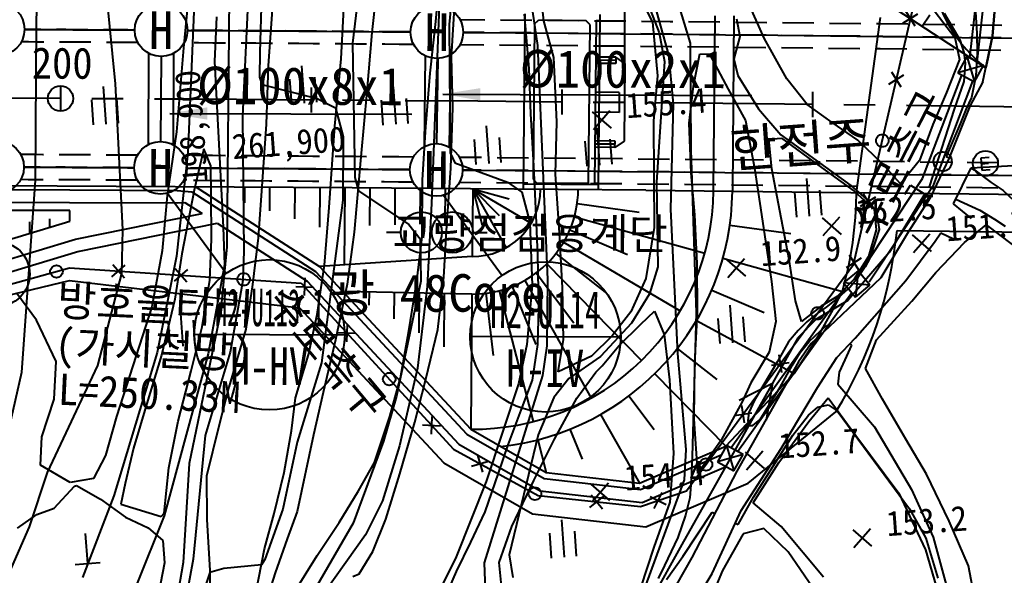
# Model space of a CAD drawing. Header units: millimetres. Extents: x 11366 to 12162, y 1103 to 1810.
# Drawn here: x 11848.7 to 11927.3, y 1439.4 to 1483.7 of the extents above; entities that cross this region are included whole.
import ezdxf
from ezdxf.enums import TextEntityAlignment as Align
from ezdxf.xclip import XClip

# ---------------------------------------------------------------- set-up
doc = ezdxf.new("R2010")
doc.units = ezdxf.units.MM
doc.header["$LTSCALE"] = 10
doc.header["$MEASUREMENT"] = 0
doc.header["$XCLIPFRAME"] = 2
doc.linetypes.add('CENTER', pattern=[2, 1.25, -0.25, 0.25, -0.25])
doc.linetypes.add('HIDDEN', pattern=[0.375, 0.25, -0.125])
for name, color, linetype in [('TN-MANH', 4, 'Continuous'), ('TN-TEXT', 3, 'Continuous'), ('TZ-BASE', 253, 'Continuous'), ('TZ-CABL', 4, 'Continuous'), ('TZ-SYMB', 1, 'Continuous')]:
    doc.layers.add(name, color=color, linetype=linetype)
doc.styles.add('HANA', font='GulimChe.ttf')
doc.styles.get("Standard").update_dxf_attribs({"font": 'GulimChe.ttf'})
doc.linetypes.add('XXO_LINE', pattern='A,2.5,["X",Standard,S=1,R=0,X=-1,Y=-0.5],5,["X",Standard,S=1,R=0,X=-1,Y=-0.5],5,-0.5,[133,GulimChe.ttf,S=0.5,R=0,X=-0.5,Y=0],-0.5,2.5', length=16)
doc.linetypes.add('ZIGZAG', pattern='A,0.0001,-0.2,[131,ltypeshp.shx,S=0.2,R=0,X=-0.2,Y=0],-0.4,[131,ltypeshp.shx,S=0.2,R=180,X=0.2,Y=0],-0.2', length=0.8001)
doc.dimstyles.get("Standard").update_dxf_attribs({"dimtxt": 0.18, "dimasz": 0.18, "dimexe": 0.18, "dimexo": 0.0625, "dimgap": 0.09, "dimtad": 0, "dimtih": 1, "dimtoh": 1, "dimdec": 4, "dimzin": 0, "dimdsep": 46, "dimtxsty": 'Standard', "dimcen": 0.09, "dimadec": 0, "dimazin": 0, "dimtfac": 1, "dimtdec": 4, "dimtofl": 0, "dimtmove": 0, "dimatfit": 3, "dimfxl": 0, "dimtolj": 1, "dimtzin": 0, "dimarcsym": 0})

# ---------------------------------------------------------------- blocks, each defined once
blk = doc.blocks.new('JD-DHDFH546DFH43')
at = {"layer": 'TZ-BASE'}
for p, q in [((415.439, 26.086, -94), (414.461, 4.59, -94)), ((411.09, 25.782, -91), (410.1, 1.659, -91)), ((398.351, 24.744, -89), (397.992, 12.056, -89)), ((402.684, 23.743, -90), (404.29, 7.156, -90)), ((472.486, 9.219), (474.049, 23.411)), ((473.055, 8.91), (474.645, 23.345)), ((431.886, 21.846, -98), (430.937, 11.912, -98)), ((464.256, 20.087, -103.87), (471.287, 10.858, -103.87)), ((472.502, 20.17, -105), (473.042, 11.209, -105)), ((424.152, 18.291, -96), (423.226, 10.404, -96)), ((416.094, 17.831, -95), (415.827, 9.701, -95)), ((429.877, 12.157, -95.7), (430.293, 16.829, -95.7)), ((463.208, -7.256), (468.83, 17.087)), ((474.285, 11.004, -107.62), (474.742, 16.621, -107.62)), ((474.742, 16.621, -255), (474.285, 11.004, -255)), ((413.395, 15.632, -93), (413.187, -5.839, -93)), ((425.214, 15.23, -95.7), (424.767, 11.277, -95.7)), ((438.496, 12.206, -99.22), (438.203, 15.012, -99.22)), ((448.574, 15.659, -102), (450.155, 10.409, -102)), ((410.159, 14.476, -88.96), (409.737, 10.034, -88.96)), ((422.322, 9.176, -95.23), (422.582, 14.188, -95.23)), ((437.317, 14.798, -99), (437.976, 10.234, -99)), ((445.745, 14.844, -99.22), (447.167, 12.089, -99.22)), ((416.873, 13.827, -95.23), (416.495, 8.636, -95.23)), ((430.167, 14.123, -97), (429.532, -2.396, -97)), ((431.113, 9.328, -95.94), (431.392, 13.67, -95.94)), ((446.814, 13.507, -100), (447.699, 11.235, -100)), ((447.217, 13.897, -101), (448.436, 9.493, -101)), ((456.082, 10.806, -103.87), (454.659, 14.002, -103.87)), ((465.342, 13.967, -255), (473.756, 8.451, -255)), ((436.963, 12.757), (436.833, -1.243)), ((436.934, 12.735, -95.94), (437.297, 8.39, -95.94)), ((442.962, 12.701), (442.832, -1.298)), ((452.032, -1.382, -255), (452.162, 12.604, -255)), ((453.662, 12.589, -255), (453.532, -1.408, -255)), ((467.143, 12.002), (468.342, 12.751)), ((468.117, 11.777), (467.368, 12.976)), ((468.687, 11.774, -255), (469.287, 12.689, -255)), ((470.435, 12.812, -104), (470.782, 12.235, -104)), ((397.992, 12.056, -89), (397.895, -0.514, -89)), ((412.386, 12.511, -92), (412.223, 8.94, -92)), ((429.412, 8.033, -95.7), (429.877, 12.157, -95.7)), ((430.937, 11.912, -98), (431.014, 1.661, -98)), ((437.755, 11.949), (437.64, -0.45)), ((437.755, 11.949), (438.058, 12.247)), ((441.858, 12.211), (438.058, 12.247)), ((439.289, 9.265, -99.22), (438.496, 12.206, -99.22)), ((442.155, 11.908), (441.858, 12.211)), ((442.155, 11.908), (442.037, -0.791)), ((442.658, 12.204), (442.537, -0.796)), ((442.958, 12.201), (442.658, 12.204)), ((447.167, 12.089, -99.22), (447.556, 7.796, -99.22)), ((453.865, 12.351, -103), (454.126, 10.956, -103)), ((463.431, -1.514, -255), (465.361, 12.474, -255)), ((470.782, 12.235, -104), (471.669, 10.694, -104)), ((424.767, 11.277, -95.7), (424.364, 6.566, -95.7)), ((447.699, 11.235, -100), (448.114, 8.959, -100)), ((473.042, 11.209, -105), (473.076, 9.592, -105)), ((473.526, 7.34, -107.62), (474.285, 11.004, -107.62)), ((474.285, 11.004, -255), (473.905, 9.172, -255)), ((423.226, 10.404, -96), (423.415, -0.3, -96)), ((437.976, 10.234, -99), (438.792, -8.466, -99)), ((450.155, 10.409, -102), (450.217, 1.891, -102)), ((454.126, 10.956, -103), (453.644, 9.156, -103)), ((457.869, 7.566, -103.87), (456.082, 10.806, -103.87)), ((471.287, 10.858, -103.87), (471.643, 9.119, -103.87)), ((471.669, 10.694, -104), (471.991, 9.68, -104)), ((409.737, 10.034, -88.96), (409.196, 3.348, -88.96)), ((415.827, 9.701, -95), (415.811, 7.705, -95)), ((448.436, 9.493, -101), (448.808, 5.58, -101)), ((450.432, 6.98, -101.93), (450.949, 9.554, -101.93)), ((450.949, 9.554, -101.93), (451.711, 9.549, -101.93)), ((451.711, 9.549, -101.93), (453.207, 6.739, -101.93)), ((471.991, 9.68, -104), (472.095, 8.816, -104)), ((473.076, 9.592, -105), (472.956, 7.799, -105)), ((412.223, 8.94, -92), (412.914, -4.284, -92)), ((421.818, 3.776, -95.23), (422.322, 9.176, -95.23)), ((431.234, 5.287, -95.94), (431.113, 9.328, -95.94)), ((439.539, 4.13, -99.22), (439.289, 9.265, -99.22)), ((444.226, 8.789), (442.626, 8.804)), ((444.228, 9.039), (442.629, 9.054)), ((444.231, 9.289), (442.631, 9.304)), ((444.231, 9.289), (444.226, 8.789)), ((444.956, 8.782), (444.231, 9.289)), ((444.956, 8.782), (444.898, 2.583)), ((448.114, 8.959, -100), (447.486, -0.691, -100)), ((453.644, 9.156, -103), (453.959, 7.846, -103)), ((471.643, 9.119, -103.87), (470.621, 6.469, -103.87)), ((472.237, 9.354), (471.522, 8.035)), ((472.095, 8.816, -104), (471.992, 7.356, -104)), ((473.556, 8.639), (472.237, 9.354)), ((472.237, 9.354), (472.841, 7.32)), ((473.905, 9.172, -255), (473.756, 8.451, -255)), ((416.495, 8.636, -95.23), (416.342, 3.943, -95.23)), ((419.164, 8.618, -94.77), (419.379, 5.626, -94.77)), ((429.07, 3.737, -95.7), (429.412, 8.033, -95.7)), ((437.297, 8.39, -95.94), (437.417, 4.779, -95.94)), ((466.018, 7.13), (467.217, 7.88)), ((466.992, 6.905), (466.243, 8.105)), ((468.706, -0.403), (471.837, 7.864)), ((473.556, 8.639), (471.522, 8.035)), ((471.522, 8.035), (472.841, 7.32)), ((472.841, 7.32), (473.556, 8.639)), ((404.29, 7.156, -90), (404.877, -4.472, -90)), ((415.811, 7.705, -95), (415.984, 7.106, -95)), ((415.984, 7.106, -95), (420.394, 6.01, -95)), ((418.382, 5.554, -94.77), (418.238, 7.549, -94.77)), ((420.377, 5.698, -94.77), (420.233, 7.692, -94.77)), ((447.556, 7.796, -99.22), (447.243, 4.204, -99.22)), ((453.959, 7.846, -103), (455.625, 5.178, -103)), ((459.501, 5.518, -103.87), (457.869, 7.566, -103.87)), ((469.601, -0.862), (472.724, 7.383)), ((471.992, 7.356, -104), (471.238, 5.144, -104)), ((473.526, 7.34, -97.97), (472.484, 5.38, -97.97)), ((472.956, 7.799, -105), (472.624, 6.074, -105)), ((399.933, 6.999), (399.923, 4.999)), ((403.343, 6.947, -89.54), (403.558, 3.955, -89.54)), ((419.935, 6.879), (419.921, 4.879)), ((424.364, 6.566, -95.7), (423.899, 1.339, -95.7)), ((426.464, 6.928, -96.36), (426.679, 3.936, -96.36)), ((439.936, 6.719), (439.918, 4.719)), ((444.505, 6.486), (442.605, 6.504)), ((444.505, 6.486), (444.49, 4.886)), ((450.073, 4.037, -101.93), (450.432, 6.98, -101.93)), ((453.207, 6.739, -101.93), (454.59, 4.242, -101.93)), ((459.937, 6.519), (459.915, 4.519)), ((470.621, 6.469, -103.87), (469.531, 3.924, -103.87)), ((402.561, 3.883, -89.54), (402.417, 5.878, -89.54)), ((404.556, 4.027, -89.54), (404.412, 6.021, -89.54)), ((420.394, 6.01, -95), (421.882, 5.255, -95)), ((425.682, 3.864, -96.36), (425.538, 5.859, -96.36)), ((427.677, 4.008, -96.36), (427.533, 6.002, -96.36)), ((448.808, 5.58, -101), (448.592, -2.827, -101)), ((461.489, 4.077, -103.87), (459.501, 5.518, -103.87)), ((472.624, 6.074, -105), (472.191, 5.171, -105)), ((421.882, 5.255, -95), (422.481, 2.932, -95)), ((431.062, 0.442, -95.94), (431.234, 5.287, -95.94)), ((437.417, 4.779, -95.94), (437.656, 0.626, -95.94)), ((442.351, 4.931, -99.57), (443.863, 3.622, -99.57)), ((442.453, 3.521, -99.57), (443.762, 5.033, -99.57)), ((444.49, 4.886), (442.59, 4.904)), ((455.625, 5.178, -103), (457.4, 3.091, -103)), ((471.238, 5.144, -104), (469.236, -1.059, -104)), ((472.484, 5.38, -97.97), (470.816, 1.26, -97.97)), ((472.191, 5.171, -105), (471.696, 3.974, -105)), ((414.461, 4.59, -94), (414.566, -6.201, -94)), ((416.342, 3.943, -95.23), (416.02, -0.632, -95.23)), ((439.428, -0.039, -99.22), (439.539, 4.13, -99.22)), ((447.243, 4.204, -99.22), (447.263, -0.246, -99.22)), ((450.248, 0.069, -101.93), (450.073, 4.037, -101.93)), ((454.59, 4.242, -101.93), (455.305, 0.433, -101.93)), ((463.536, 2.66, -103.87), (461.489, 4.077, -103.87)), ((471.696, 3.974, -105), (470.597, 1.363, -105)), ((409.196, 3.348, -88.96), (408.431, -1.75, -88.96)), ((421.363, -2.703, -95.23), (421.818, 3.776, -95.23)), ((428.804, -0.503, -95.7), (429.07, 3.737, -95.7)), ((433.878, 3.803, -98.16), (434.093, 0.81, -98.16)), ((442.72, 3.667, -99.5), (442.936, 0.675, -99.5)), ((469.531, 3.924, -103.87), (468.465, 1.04, -103.87)), ((422.481, 2.932, -95), (422.464, -2.133, -95)), ((433.096, 0.738, -98.16), (432.952, 2.733, -98.16)), ((435.091, 0.882, -98.16), (434.947, 2.877, -98.16)), ((441.938, 0.603, -99.5), (441.795, 2.598, -99.5)), ((444.169, 2.589), (442.569, 2.604)), ((443.933, 0.747, -99.5), (443.789, 2.742, -99.5)), ((444.164, 2.089), (444.169, 2.589)), ((444.898, 2.583), (444.164, 2.089)), ((456.441, 2.751, -102.55), (457.449, 2.823, -102.55)), ((456.692, 0.383, -102.55), (456.441, 2.751, -102.55)), ((457.4, 3.091, -103), (462.974, -0.949, -103)), ((457.449, 2.823, -102.55), (460.359, 0.697, -102.55)), ((465.517, 0.768, -103.87), (463.536, 2.66, -103.87)), ((410.1, 1.659, -91), (409.171, -6.599, -91)), ((411.37, 1.991, -91.66), (410.616, -1.181, -91.66)), ((411.91, 0.616, -91.66), (411.37, 1.991, -91.66)), ((431.014, 1.661, -98), (431.393, 0.856, -98)), ((444.164, 2.089), (442.564, 2.104)), ((444.166, 2.339), (442.566, 2.354)), ((450.217, 1.891, -102), (450.653, -11.121, -102)), ((423.899, 1.339, -95.7), (423.369, -4.674, -95.7)), ((431.393, 0.856, -98), (435.594, -0.686, -98)), ((468.465, 1.04, -103.87), (466.935, -0.814, -103.87)), ((470.816, 1.26, -97.97), (469.312, -1.947, -97.97)), ((470.597, 1.363, -105), (470.816, 1.259, -105)), ((474.025, 1.282, -104.17), (473.362, 1.234, -104.17)), ((473.362, 1.234, -104.17), (473.431, 0.273, -104.17)), ((473.976, 0.796, -104.17), (473.396, 0.754, -104.17)), ((411.943, -1.657, -91.66), (411.91, 0.616, -91.66)), ((430.761, -4.152, -95.94), (431.062, 0.442, -95.94)), ((437.656, 0.626, -95.94), (437.852, -3.35, -95.94)), ((450.531, -3.299, -101.93), (450.248, 0.069, -101.93)), ((455.305, 0.433, -101.93), (455.93, -3.793, -101.93)), ((457.315, -2.981, -102.55), (456.692, 0.383, -102.55)), ((460.359, 0.697, -102.55), (463.257, -1.4, -102.55)), ((466.935, -0.814, -103.87), (465.517, 0.768, -103.87)), ((471.171, -2.424, -97.64), (472.588, 0.455, -97.64)), ((472.574, 0.425, -105), (472.875, 0.282, -105)), ((472.588, 0.455, -97.64), (476.941, 0.708, -97.64)), ((472.875, 0.282, -105), (474.191, -0.702, -105)), ((473.431, 0.273, -104.17), (474.094, 0.321, -104.17)), ((397.895, -0.514, -89), (396.806, -15.882, -89)), ((416.02, -0.632, -95.23), (415.712, -5.126, -95.23)), ((423.415, -0.3, -96), (423.704, -1.382, -96)), ((428.789, -5.036, -95.7), (428.804, -0.503, -95.7)), ((435.594, -0.686, -98), (436.725, -1.487, -98)), ((437.64, -0.45), (437.937, -0.753)), ((442.037, -0.791), (437.937, -0.753)), ((439.736, -4.739, -99.22), (439.428, -0.039, -99.22)), ((447.263, -0.246, -99.22), (447.294, -4.294, -99.22)), ((447.486, -0.691, -100), (447.582, -7.452, -100)), ((459.454, -0.402, -102.75), (459.669, -3.395, -102.75)), ((463.621, -8.083), (468.706, -0.403)), ((474.191, -0.702, -105), (475.15, -1.339, -105)), ((394.938, -1.272), (400.661, -1.295)), ((400.661, -1.295), (409.248, -1.347)), ((409.248, -1.347), (410.399, -1.456, -255)), ((410.616, -1.181, -91.66), (409.609, -6.417, -91.66)), ((410.399, -1.456, -255), (420.267, -7.805, -255)), ((410.67, -1.036, -255), (420.591, -7.419, -255)), ((414.632, -2.323, -255), (414.642, -1.08, -255)), ((416.626, -2.971, -255), (416.642, -1.092, -255)), ((418.621, -3.62, -255), (418.642, -1.105, -255)), ((420.616, -4.268, -255), (420.642, -1.117, -255)), ((422.592, -7.287, -255), (422.642, -1.131, -255)), ((423.704, -1.382, -96), (427.727, -4.06, -96)), ((424.617, -4.15, -255), (424.642, -1.146, -255)), ((426.618, -4.092, -255), (426.641, -1.16, -255)), ((428.618, -4.033, -255), (428.641, -1.175, -255)), ((430.619, -3.974, -255), (430.641, -1.189, -255)), ((446.632, -1.334), (432.633, -1.204)), ((432.833, -1.215, -255), (432.782, -6.615, -255)), ((432.833, -1.215, -255), (433.582, -4.12, -255)), ((432.833, -1.215, -255), (435.489, -5.917, -255)), ((432.833, -1.215, -255), (434.934, -3.356, -255)), ((432.833, -1.215, -255), (437.484, -3.959, -255)), ((432.833, -1.215, -255), (435.723, -2.019, -255)), ((436.725, -1.487, -98), (437.371, -3.916, -98)), ((442.836, -0.898), (436.836, -0.843)), ((442.837, -0.798), (442.537, -0.796)), ((446.632, -1.334, -255), (460.619, -1.48, -255)), ((458.672, -3.466, -102.75), (458.528, -1.472, -102.75)), ((460.667, -3.323, -102.75), (460.523, -1.328, -102.75)), ((460.619, -1.48, -255), (480.603, -1.722, -255)), ((462.974, -0.949, -103), (464.45, -2.237, -103)), ((463.257, -1.4, -102.55), (464.855, -2.839, -102.55)), ((464.455, -8.635), (469.601, -0.862)), ((467.296, -1.655, -255), (467.753, -0.934, -255)), ((467.753, -0.934, -255), (469.224, -1.866, -255)), ((469.236, -1.059, -104), (469.641, -1.246, -104)), ((475.15, -1.339, -105), (476.443, -2.573, -105)), ((394.933, -2.272), (400.656, -2.295)), ((400.656, -2.295), (409.24, -2.347)), ((408.431, -1.75, -88.96), (408.027, -6.17, -88.96)), ((409.239, -2.347), (409.858, -2.297, -255)), ((409.858, -2.297, -255), (411.231, -3.181, -255)), ((411.971, -5.245, -91.66), (411.943, -1.657, -91.66)), ((422.464, -2.133, -95), (420.743, -15.12, -95)), ((463.767, -2.613), (464.967, -1.864)), ((464.742, -2.838), (463.992, -1.639)), ((464.45, -2.237, -103), (465.043, -3.086, -103)), ((468.888, -1.626, -255), (466.064, -6.261, -255)), ((469.312, -1.947, -97.97), (467.565, -4.689, -97.97)), ((469.224, -1.866, -255), (468.767, -2.587, -255)), ((471.36, -2.041, -104), (473.272, -2.926, -104)), ((400.68, -2.945, -255), (380.68, -2.904, -255)), ((400.679, -3.808, -255), (400.68, -2.945, -255)), ((420.982, -7.303, -95.23), (421.363, -2.703, -95.23)), ((429.532, -2.396, -97), (429.186, -9.018, -97)), ((441.15, -2.389, -255), (446.101, -3.088, -255)), ((448.592, -2.827, -101), (449.152, -14.357, -101)), ((458.067, -6.867, -102.55), (457.315, -2.981, -102.55)), ((464.855, -2.839, -102.55), (465.003, -4.483, -102.55)), ((465.043, -3.086, -103), (465.233, -4.466, -103)), ((472.608, -3.574, -97.64), (471.171, -2.424, -97.64)), ((473.272, -2.926, -104), (474.444, -3.63, -104)), ((380.666, -9.854, -255), (400.679, -3.808, -255)), ((397.477, -4.775, -255), (397.478, -3.857, -255)), ((399.078, -4.291, -255), (399.079, -3.617, -255)), ((401.112, -5.244, -255), (411.231, -3.181, -8.454)), ((437.371, -3.916, -98), (437.549, -8.896, -98)), ((437.852, -3.35, -95.94), (437.979, -6.509, -95.94)), ((440.926, -3.465, -255), (451.331, -6.357, -255)), ((450.73, -7.175, -101.93), (450.531, -3.299, -101.93)), ((455.93, -3.793, -101.93), (456.649, -8.624, -101.93)), ((460.687, -3.543, -102.55), (462.2, -4.852, -102.55)), ((460.789, -4.954, -102.55), (462.098, -3.442, -102.55)), ((474.444, -3.63, -104), (475.296, -4.194, -104)), ((401.312, -6.223, -255), (412.435, -3.955, 16.029)), ((404.877, -4.472, -90), (404.789, -7.988, -90)), ((412.435, -3.955, -255), (419.62, -8.578, -255)), ((412.914, -4.284, -92), (413.001, -7.296, -92)), ((423.369, -4.674, -95.7), (422.795, -8.816, -95.7)), ((427.727, -4.06, -96), (428.611, -5.199, -96)), ((430.506, -8.271, -95.94), (430.761, -4.152, -95.94)), ((440.563, -4.502, -255), (445.164, -6.458, -255)), ((447.294, -4.294, -99.22), (446.635, -8.372, -99.22)), ((453.33, -4.108, -255), (458.188, -4.794, -255)), ((465.003, -4.483, -102.55), (464.405, -6.621, -102.55)), ((465.233, -4.466, -103), (464.957, -5.361, -103)), ((467.565, -4.689, -97.97), (465.38, -8.326, -97.97)), ((466.668, -4.553, -255), (480.564, -4.721, -255)), ((466.668, -4.553, -255), (480.564, -4.721, -255)), ((472.054, -5.489, -103.94), (473.778, -4.091, -103.94)), ((473.778, -4.091, -103.94), (475.846, -5.657, -103.94)), ((381.015, -11.315, -255), (401.112, -5.244, -255)), ((411.846, -8.522, -91.66), (411.971, -5.245, -91.66)), ((415.712, -5.126, -95.23), (415.239, -8.859, -95.23)), ((428.363, -8.586, -95.7), (428.789, -5.036, -95.7)), ((428.611, -5.199, -96), (428.685, -8.593, -96)), ((439.973, -9.133, -99.22), (439.736, -4.739, -99.22)), ((440.068, -5.483, -255), (449.37, -10.969, -255)), ((464.957, -5.361, -103), (464.499, -6.754, -103)), ((467.36, -8.534, -103.74), (469.722, -5.406, -103.74)), ((467.884, -4.9, -103.33), (469.396, -6.209, -103.33)), ((467.985, -6.31, -103.33), (469.294, -4.798, -103.33)), ((469.722, -5.406, -103.74), (470.165, -4.733, -103.74)), ((469.771, -7.899, -103.94), (472.054, -5.489, -103.94)), ((470.165, -4.733, -103.74), (471.162, -5.212, -103.74)), ((381.248, -12.29, -255), (401.402, -6.201, -255)), ((408.027, -6.17, -88.96), (407.207, -10.651, -88.96)), ((413.187, -5.839, -93), (412.694, -11.108, -93)), ((414.566, -6.201, -94), (414.474, -8.543, -94)), ((466.064, -6.261, -255), (462.743, -10.13, -255)), ((409.171, -6.599, -91), (407.649, -14.288, -91)), ((409.609, -6.417, -91.66), (409.056, -10.016, -91.66)), ((432.782, -6.615, -255), (420.591, -7.419, -255)), ((432.782, -6.615), (420.591, -7.419)), ((437.979, -6.509, -95.94), (438.061, -10.704, -95.94)), ((439.449, -6.391, -255), (443.387, -9.471, -255)), ((452.777, -6.758, -255), (462.315, -9.41, -255)), ((453.078, -6.889, -102.09), (454.59, -8.198, -102.09)), ((453.18, -8.299, -102.09), (454.489, -6.787, -102.09)), ((458.564, -10.16, -102.55), (458.067, -6.867, -102.55)), ((462.642, -7.485), (463.842, -6.736)), ((463.617, -7.71), (462.867, -6.511)), ((464.405, -6.621, -102.55), (463.251, -8.419, -102.55)), ((464.499, -6.754, -103), (464.134, -7.444, -103)), ((381.607, -12.782), (400.657, -7.525)), ((400.657, -7.525), (419.138, -8.747)), ((404.027, -8.249), (405.091, -7.317)), ((404.093, -7.251), (405.025, -8.315)), ((409.016, -8.579), (410.08, -7.647)), ((409.082, -7.581), (410.014, -8.645)), ((413.001, -7.296, -92), (411.697, -14.388, -92)), ((420.267, -7.805, -255), (432.339, -20.81, -255)), ((420.404, -11.244, -95.23), (420.982, -7.303, -95.23)), ((420.591, -7.419, -255), (432.654, -20.414, -255)), ((438.717, -7.21, -255), (446.282, -14.917, -255)), ((447.582, -7.452, -100), (446.934, -9.604, -100)), ((449.868, -25.34), (463.208, -7.256)), ((450.752, -11.104, -101.93), (450.73, -7.175, -101.93)), ((463.557, -7.76), (462.396, -8.709)), ((463.557, -7.76), (463.345, -9.87)), ((464.134, -7.444, -103), (463.532, -8.317, -103)), ((464.506, -8.921), (463.557, -7.76)), ((381.26, -13.202, -255), (400.639, -8.526, -255)), ((381.26, -13.202, -255), (400.639, -8.526, -255)), ((400.639, -8.526, -255), (419.006, -10.709, -255)), ((400.639, -8.526, -255), (419.006, -10.709, -255)), ((404.789, -7.988, -90), (402.892, -15.323, -90)), ((411.231, -12.226, -91.66), (411.846, -8.522, -91.66)), ((414.474, -8.543, -94), (413.453, -14.261, -94)), ((419.432, -8.328), (419.369, -9.74)), ((419.62, -8.578, -255), (431.71, -21.602, -255)), ((428.685, -8.593, -96), (426.729, -17.767, -96)), ((427.727, -12.562, -95.7), (428.363, -8.586, -95.7)), ((430.045, -12.445, -95.94), (430.506, -8.271, -95.94)), ((436.965, -8.529, -255), (442.278, -17.931, -255)), ((437.884, -7.927, -255), (440.891, -11.922, -255)), ((438.792, -8.466, -99), (438.721, -13.745, -99)), ((446.635, -8.372, -99.22), (445.433, -11.026, -99.22)), ((456.649, -8.624, -101.93), (456.998, -11.797, -101.93)), ((463.251, -8.419, -102.55), (461.889, -9.82, -102.55)), ((463.532, -8.317, -103), (462.922, -9.067, -103)), ((465.38, -8.326, -97.97), (463.268, -10.322, -97.97)), ((463.321, -13.136, -103.74), (467.36, -8.534, -103.74)), ((467.84, -10.184, -103.94), (469.771, -7.899, -103.94)), ((415.239, -8.859, -95.23), (414.703, -12.417, -95.23)), ((418.694, -9.003), (420.107, -9.065)), ((419.138, -8.747), (431.276, -22.006)), ((422.795, -8.816, -95.7), (421.863, -13.265, -95.7)), ((432.755, -9.615, -255), (422.617, -9.408, -255)), ((432.755, -9.615), (422.617, -9.408)), ((429.186, -9.018, -97), (428.402, -15.531, -97)), ((434.931, -9.349, -255), (437.629, -19.806, -255)), ((435.975, -9.005, -255), (437.845, -13.642, -255)), ((437.549, -8.896, -98), (437.14, -13.648, -98)), ((440.058, -13.237, -99.22), (439.973, -9.133, -99.22)), ((451.882, -9.314, -255), (456.078, -11.098, -255)), ((462.673, -9.048), (453.434, -21.905)), ((462.922, -9.067, -103), (462.026, -9.878, -103)), ((462.396, -8.709), (463.345, -9.87)), ((464.506, -8.921), (462.396, -8.709)), ((463.345, -9.87), (464.506, -8.921)), ((398.019, -11.704, -88.96), (396.442, -9.581, -88.96)), ((409.056, -10.016, -91.66), (407.996, -14.504, -91.66)), ((424.566, -10.497, -255), (424.574, -9.448, -255)), ((426.557, -11.61, -255), (426.574, -9.489, -255)), ((428.548, -12.722, -255), (428.574, -9.53, -255)), ((430.539, -13.835, -255), (430.574, -9.57, -255)), ((432.755, -9.615, -255), (432.654, -20.414, -255)), ((433.852, -9.553, -255), (434.458, -14.516, -255)), ((446.934, -9.604, -100), (445.489, -11.944, -100)), ((463.066, -9.529), (453.964, -22.195)), ((459.044, -11.81, -102.55), (458.564, -10.16, -102.55)), ((462.743, -10.13, -255), (460.185, -11.647, -255)), ((461.889, -9.82, -102.55), (460.621, -10.593, -102.55)), ((462.026, -9.878, -103), (461.003, -10.657, -103)), ((465.024, -13.264, -103.94), (467.84, -10.184, -103.94)), ((407.207, -10.651, -88.96), (405.711, -15.36, -88.96)), ((409.463, -10.789, -91.4), (409.678, -13.781, -91.4)), ((419.006, -10.709, -255), (430.513, -23.106, -255)), ((419.006, -10.709, -255), (430.513, -23.106, -255)), ((438.061, -10.704, -95.94), (437.982, -13.648, -95.94)), ((446.217, -12.032, -99.87), (447.314, -10.98, -99.87)), ((447.314, -10.98, -99.87), (448.091, -12.859, -99.87)), ((453.336, -10.508, -102.09), (453.551, -13.501, -102.09)), ((460.621, -10.593, -102.55), (459.044, -11.81, -102.55)), ((461.003, -10.657, -103), (460.292, -11.165, -103)), ((463.268, -10.322, -97.97), (461.251, -12.242, -97.97)), ((399.58, -15.01, -88.96), (398.019, -11.704, -88.96)), ((412.694, -11.108, -93), (410.193, -23.159, -93)), ((410.676, -13.71, -91.4), (410.532, -11.715, -91.4)), ((419.725, -14.481, -95.23), (420.404, -11.244, -95.23)), ((445.433, -11.026, -99.22), (443.937, -12.948, -99.22)), ((450.653, -11.121, -102), (450.336, -22.582, -102)), ((450.53, -15.12, -101.93), (450.752, -11.104, -101.93)), ((450.662, -11.731, -255), (458.46, -15.972, -255)), ((452.554, -13.572, -102.09), (452.41, -11.578, -102.09)), ((454.549, -13.429, -102.09), (454.405, -11.434, -102.09)), ((460.185, -11.647, -255), (458.756, -13.104, -255)), ((460.292, -11.165, -103), (459.47, -11.847, -103)), ((408.681, -13.853, -91.4), (408.537, -11.858, -91.4)), ((410.342, -15.759, -91.66), (411.231, -12.226, -91.66)), ((414.703, -12.417, -95.23), (413.363, -17.055, -95.23)), ((422.808, -12.016), (422.746, -13.428)), ((427.066, -16.319, -95.7), (427.727, -12.562, -95.7)), ((429.077, -16.405, -95.94), (430.045, -12.445, -95.94)), ((445.489, -11.944, -100), (443.023, -14.598, -100)), ((444.475, -13.741, -99.87), (446.217, -12.032, -99.87)), ((456.998, -11.797, -101.93), (456.474, -14.261, -101.93)), ((458.771, -12.52, -103), (458.008, -13.446, -103)), ((459.47, -11.847, -103), (458.771, -12.52, -103)), ((459.665, -13.41, -103), (460.559, -12.557, -103)), ((461.251, -12.242, -97.97), (459.812, -13.559, -97.97)), ((460.559, -12.557, -103), (461.066, -12.105, -103)), ((461.066, -12.105, -103), (461.244, -12.249, -103)), ((421.863, -13.265, -95.7), (420.893, -17.475, -95.7)), ((422.07, -12.691), (423.483, -12.753)), ((439.623, -15.825, -99.22), (440.058, -13.237, -99.22)), ((443.937, -12.948, -99.22), (442.299, -14.57, -99.22)), ((448.091, -12.859, -99.87), (448.521, -16.458, -99.87)), ((458.756, -13.104, -255), (456.742, -16.738, -255)), ((461.859, -14.695, -103.74), (463.321, -13.136, -103.74)), ((464.156, -15.552, -103.94), (465.024, -13.264, -103.94)), ((437.14, -13.648, -98), (436.463, -16.785, -98)), ((437.982, -13.648, -95.94), (437.565, -16.495, -95.94)), ((438.721, -13.745, -99), (438.392, -16.135, -99)), ((443.138, -15.362, -99.87), (444.475, -13.741, -99.87)), ((449.137, -13.969, -255), (452.305, -16.447, -255)), ((458.008, -13.446, -103), (457.124, -15.004, -103)), ((459.812, -13.559, -97.97), (458.805, -15.025, -97.97)), ((458.94, -14.292, -103), (459.665, -13.41, -103)), ((463.049, -13.705, -103), (462.507, -14.864, -103)), ((462.9, -13.585, -103), (463.049, -13.705, -103)), ((407.649, -14.288, -91), (404.173, -25.738, -91)), ((407.996, -14.504, -91.66), (406.82, -18.359, -91.66)), ((411.697, -14.388, -92), (408.187, -27.323, -92)), ((413.453, -14.261, -94), (411.475, -20.911, -94)), ((418.668, -17.906, -95.23), (419.725, -14.481, -95.23)), ((442.299, -14.57, -99.22), (439.623, -15.825, -99.22)), ((443.023, -14.598, -100), (440.484, -16.365, -100)), ((449.152, -14.357, -101), (449.815, -22.039, -101)), ((456.474, -14.261, -101.93), (455.015, -16.702, -101.93)), ((457.466, -15.882), (457.255, -14.484)), ((458.31, -15.333, -103), (458.94, -14.292, -103)), ((460.336, -17.081, -103.74), (461.859, -14.695, -103.74)), ((462.507, -14.864, -103), (462.053, -15.864, -103)), ((402.892, -15.323, -90), (398.855, -23.865, -90)), ((399.425, -17.999, -88.96), (399.58, -15.01, -88.96)), ((405.711, -15.36, -88.96), (404.397, -19.385, -88.96)), ((420.743, -15.12, -95), (418.803, -21.456, -95)), ((428.402, -15.531, -97), (426.964, -21.73, -97)), ((442.652, -15.848, -99.87), (443.138, -15.362, -99.87)), ((450.481, -19.595, -101.93), (450.53, -15.12, -101.93)), ((458.805, -15.025, -97.97), (453.899, -23.76, -97.97)), ((457.124, -15.004, -103), (455.311, -18.081, -103)), ((456.661, -15.289), (458.06, -15.077)), ((457.355, -17.062, -103), (458.31, -15.333, -103)), ((465.516, -18.001, -103.94), (464.156, -15.552, -103.94)), ((396.806, -15.882, -89), (393.238, -31.629, -89)), ((409.327, -19.762, -91.66), (410.342, -15.759, -91.66)), ((426.215, -19.408, -95.7), (427.066, -16.319, -95.7)), ((428.202, -19.846, -95.94), (429.077, -16.405, -95.94)), ((438.392, -16.135, -99), (433.724, -31.089, -99)), ((437.565, -16.495, -95.94), (436.665, -18.896, -95.94)), ((440.484, -16.365, -100), (439.29, -17.885, -100)), ((441.118, -17.933, -99.87), (442.652, -15.848, -99.87)), ((447.333, -15.988, -255), (453.007, -21.768, -255)), ((448.521, -16.458, -99.87), (448.825, -22.351, -99.87)), ((453.007, -21.768, -255), (458.46, -15.972, -255)), ((462.053, -15.864, -103), (461.951, -16.814, -103)), ((413.363, -17.055, -95.23), (412.554, -20.161, -95.23)), ((436.463, -16.785, -98), (433.877, -24.591, -98)), ((456.742, -16.738, -255), (449.488, -29.612, -255)), ((454.066, -18.092, -255), (456.742, -16.738, -255)), ((455.015, -16.702, -101.93), (454.304, -18.237, -101.93)), ((455.755, -19.626, -103), (457.355, -17.062, -103)), ((456.742, -16.738, -255), (456.23, -19.694, -255)), ((457.418, -21.943, -103.74), (460.336, -17.081, -103.74)), ((461.951, -16.814, -103), (464.864, -20.233, -103)), ((398.428, -21.008, -88.96), (399.425, -17.999, -88.96)), ((418.357, -20.545, -95.23), (418.668, -17.906, -95.23)), ((420.893, -17.475, -95.7), (420.103, -20.851, -95.7)), ((426.729, -17.767, -96), (425.695, -21.37, -96)), ((439.29, -17.885, -100), (438.05, -20.861, -100)), ((439.329, -21.21, -99.87), (441.118, -17.933, -99.87)), ((445.281, -17.754, -255), (447.291, -20.425, -255)), ((459.63, -19.808, -102.19), (461.187, -17.892, -102.19)), ((461.187, -17.892, -102.19), (463.389, -20.901, -102.19)), ((467.371, -21.216, -103.94), (465.516, -18.001, -103.94)), ((406.82, -18.359, -91.66), (405.752, -21.914, -91.66)), ((454.304, -18.237, -101.93), (452.649, -21.294, -101.93)), ((454.498, -19.906), (454.287, -18.507)), ((455.311, -18.081, -103), (454.843, -19.069, -103)), ((459.603, -19.289, -102), (460.349, -18.644, -102)), ((460.349, -18.644, -102), (461.188, -18.463, -102)), ((461.188, -18.463, -102), (461.895, -18.953, -102)), ((404.397, -19.385, -88.96), (403.51, -22.517, -88.96)), ((424.974, -23.056, -95.7), (426.215, -19.408, -95.7)), ((429.56, -19.392), (429.498, -20.804)), ((436.665, -18.896, -95.94), (435.63, -21.647, -95.94)), ((443.016, -19.237, -255), (446.115, -24.722, -255)), ((450.785, -23.954, -101.93), (450.481, -19.595, -101.93)), ((453.693, -19.312), (455.091, -19.101)), ((454.843, -19.069, -103), (454.767, -19.738, -103)), ((454.78, -24.708, -255), (461.793, -19.027, -255)), ((454.78, -24.708, -255), (461.793, -19.027, -255)), ((455.168, -20.124, -103), (455.755, -19.626, -103)), ((458.364, -20.89, -102), (459.603, -19.289, -102)), ((461.895, -18.953, -102), (467.661, -26.769, -102)), ((408.563, -23.487, -91.66), (409.327, -19.762, -91.66)), ((412.554, -20.161, -95.23), (411.59, -24.171, -95.23)), ((426.995, -23.964, -95.94), (428.202, -19.846, -95.94)), ((428.823, -20.067), (430.236, -20.129)), ((432.654, -20.414, -255), (438.679, -23.873, -255)), ((440.576, -20.412, -255), (441.54, -22.803, -255)), ((454.767, -19.738, -103), (454.876, -20.104, -103)), ((454.876, -20.104, -103), (455.168, -20.124, -103)), ((457.239, -23.079, -102.19), (459.63, -19.808, -102.19)), ((464.864, -20.233, -103), (467.821, -25.224, -103)), ((398.342, -23.29, -88.96), (398.428, -21.008, -88.96)), ((411.475, -20.911, -94), (410.501, -30.776, -94)), ((417.764, -23.867, -95.23), (418.357, -20.545, -95.23)), ((420.103, -20.851, -95.7), (418.821, -26.989, -95.7)), ((432.339, -20.81, -255), (438.519, -24.358, -255)), ((438.05, -20.861, -100), (435.732, -30.433, -100)), ((455.207, -25.849, -102), (458.364, -20.89, -102)), ((463.389, -20.901, -102.19), (466.809, -25.517, -102.19)), ((405.752, -21.914, -91.66), (405.095, -24.759, -91.66)), ((418.803, -21.456, -95), (417.664, -26.801, -95)), ((425.695, -21.37, -96), (423.278, -27.901, -96)), ((426.964, -21.73, -97), (425.616, -26.128, -97)), ((431.71, -21.602, -255), (438.2, -25.328, -255)), ((435.63, -21.647, -95.94), (434.841, -23.91, -95.94)), ((437.691, -24.507, -99.87), (439.329, -21.21, -99.87)), ((438.004, -21.259, -255), (438.679, -23.873, -255)), ((446.115, -24.722, -255), (453.007, -21.768, -255)), ((452.649, -21.294, -101.93), (450.785, -23.954, -101.93)), ((453.066, -21.703), (452.345, -23.019)), ((454.382, -22.423), (453.066, -21.703)), ((453.066, -21.703), (453.661, -23.739)), ((454.247, -26.913, -103.74), (457.418, -21.943, -103.74)), ((469.016, -24.005, -103.94), (467.371, -21.216, -103.94)), ((403.51, -22.517, -88.96), (402.559, -24.35, -88.96)), ((431.276, -22.006), (438.026, -25.702)), ((433.194, -22.486), (433.591, -23.844)), ((446.19, -25.234, -255), (452.648, -22.466, -255)), ((448.825, -22.351, -99.87), (448.534, -26.242, -99.87)), ((449.815, -22.039, -101), (449.689, -24.465, -101)), ((450.336, -22.582, -102), (450.253, -24.504, -102)), ((454.382, -22.423), (452.345, -23.019)), ((453.661, -23.739), (454.382, -22.423)), ((454.545, -22.243, -102.26), (456.057, -23.552, -102.26)), ((454.647, -23.653, -102.26), (455.956, -22.141, -102.26)), ((400.687, -24.665, -88.96), (398.342, -23.29, -88.96)), ((408.193, -27.123, -91.66), (408.563, -23.487, -91.66)), ((410.193, -23.159, -93), (409.728, -31.042, -93)), ((423.714, -25.323, -95.7), (424.974, -23.056, -95.7)), ((430.513, -23.106, -255), (437.595, -27.172, -255)), ((430.513, -23.106, -255), (437.595, -27.172, -255)), ((432.714, -23.363), (434.071, -22.966)), ((446.34, -26.258, -255), (453.027, -23.392, -255)), ((452.345, -23.019), (453.661, -23.739)), ((455.184, -26.284, -102.19), (457.239, -23.079, -102.19)), ((398.855, -23.865, -90), (397.423, -28.209, -90)), ((402.559, -24.35, -88.96), (400.687, -24.665, -88.96)), ((411.59, -24.171, -95.23), (411.608, -27.629, -95.23)), ((416.977, -27.142, -95.23), (417.764, -23.867, -95.23)), ((425.892, -27.592, -95.94), (426.995, -23.964, -95.94)), ((434.841, -23.91, -95.94), (433.771, -27.005, -95.94)), ((438.679, -23.873, -255), (446.115, -24.722, -255)), ((453.899, -23.76, -97.97), (450.296, -30.667, -97.97)), ((470.829, -27.744, -103.94), (469.016, -24.005, -103.94)), ((399.411, -26.722, -89.91), (401.038, -24.951, -89.91)), ((401.038, -24.951, -89.91), (401.217, -24.918, -89.91)), ((401.217, -24.918, -89.91), (403.129, -25.993, -89.91)), ((405.095, -24.759, -91.66), (404.753, -26.408, -91.66)), ((433.877, -24.591, -98), (431.483, -30.598, -98)), ((435.93, -28.173, -99.87), (437.691, -24.507, -99.87)), ((438.519, -24.358, -255), (446.19, -25.234, -255)), ((442.227, -24.804, -100.62), (443.739, -26.113, -100.62)), ((442.329, -26.215, -100.62), (443.638, -24.703, -100.62)), ((449.689, -24.465, -101), (445.768, -35.164, -101)), ((446.625, -28.203, -255), (454.78, -24.708, -255)), ((446.625, -28.203, -255), (454.78, -24.708, -255)), ((450.253, -24.504, -102), (450.145, -25.881, -102)), ((404.173, -25.738, -91), (401.685, -32.253, -91)), ((422.171, -27.85, -95.7), (423.714, -25.323, -95.7)), ((438.026, -25.702), (446.207, -26.587)), ((438.2, -25.328, -255), (446.34, -26.258, -255)), ((442.165, -26.652), (443.267, -25.766)), ((442.273, -25.658), (443.16, -26.76)), ((446.207, -26.587), (449.868, -25.34)), ((446.982, -25.795), (448.251, -26.419)), ((447.304, -26.741), (447.929, -25.472)), ((450.145, -25.881, -102), (449.789, -27.276, -102)), ((453.993, -28.011, -102), (455.207, -25.849, -102)), ((466.809, -25.517, -102.19), (468.95, -30.045, -102.19)), ((467.821, -25.224, -103), (469.549, -29.04, -103)), ((403.129, -25.993, -89.91), (405.107, -27.435, -89.91)), ((404.753, -26.408, -91.66), (407.952, -27.391, -91.66)), ((425.616, -26.128, -97), (424.268, -28.842, -97)), ((448.534, -26.242, -99.87), (447.278, -29.822, -99.87)), ((457.427, -28.188, -102.19), (455.184, -26.284, -102.19)), ((396.508, -28.315, -89.91), (398.035, -27.233, -89.91)), ((398.035, -27.233, -89.91), (399.411, -26.722, -89.91)), ((405.107, -27.435, -89.91), (406.924, -28.297, -89.91)), ((408.187, -27.323, -92), (405.926, -32.96, -92)), ((407.952, -27.391, -91.66), (408.193, -27.123, -91.66)), ((416.198, -29.975, -95.23), (416.977, -27.142, -95.23)), ((417.664, -26.801, -95), (416.24, -30.824, -95)), ((418.821, -26.989, -95.7), (418.004, -29.153, -95.7)), ((433.771, -27.005, -95.94), (432.651, -29.421, -95.94)), ((437.595, -27.172, -255), (446.625, -28.203, -255)), ((437.595, -27.172, -255), (446.625, -28.203, -255)), ((449.789, -27.276, -102), (449.17, -29.064, -102)), ((449.569, -30.571, -102), (451.93, -27.039, -102)), ((451.921, -31.923, -103.74), (454.247, -26.913, -103.74)), ((451.93, -27.039, -102), (452.138, -27.137, -102)), ((467.661, -26.769, -102), (468.974, -29.121, -102)), ((397.423, -28.209, -90), (393.059, -38.058, -90)), ((411.608, -27.629, -95.23), (411.85, -31.682, -95.23)), ((423.278, -27.901, -96), (416.344, -39.93, -96)), ((420.417, -30.493, -95.7), (422.171, -27.85, -95.7)), ((424.835, -30.175, -95.94), (425.892, -27.592, -95.94)), ((434.914, -31.043, -99.87), (435.93, -28.173, -99.87)), ((439.889, -27.639, -101.18), (440.105, -30.631, -101.18)), ((453.783, -27.912, -102), (453.993, -28.011, -102)), ((460.796, -32.227, -102.19), (457.427, -28.188, -102.19)), ((472.36, -31.314, -103.94), (470.829, -27.744, -103.94)), ((402.105, -31.13, -90.56), (401.933, -28.736, -90.56)), ((406.924, -28.297, -89.91), (408.088, -29.286, -89.91)), ((424.268, -28.842, -97), (421.137, -33.258, -97)), ((439.108, -30.703, -101.18), (438.964, -28.708, -101.18)), ((441.102, -30.56, -101.18), (440.959, -28.565, -101.18)), ((449.17, -29.064, -102), (448.127, -31.297, -102)), ((454.4, -28.767, -101.02), (452.746, -31.694, -101.02)), ((456.034, -28.339, -101.02), (454.4, -28.767, -101.02)), ((457.993, -30.203, -101.02), (456.034, -28.339, -101.02)), ((463.133, -28.442, -101.82), (464.645, -29.751, -101.82)), ((463.234, -29.852, -101.82), (464.543, -28.34, -101.82)), ((469.549, -29.04, -103), (470.578, -32.84, -103)), ((408.088, -29.286, -89.91), (408.238, -31.09, -89.91)), ((418.004, -29.153, -95.7), (417.058, -31.888, -95.7)), ((432.651, -29.421, -95.94), (431.497, -31.77, -95.94)), ((449.488, -29.612, -255), (443.287, -40.873, -255)), ((447.278, -29.822, -99.87), (446.198, -33.068, -99.87)), ((468.974, -29.121, -102), (469.93, -32.314, -102)), ((415.519, -33.493, -95.23), (416.198, -29.975, -95.23)), ((418.646, -33.328, -95.7), (420.417, -30.493, -95.7)), ((423.761, -31.967, -95.94), (424.835, -30.175, -95.94)), ((431.483, -30.598, -98), (428.015, -37.576, -98)), ((435.732, -30.433, -100), (436.013, -32.247, -100)), ((448.29, -32.406, -102), (449.569, -30.571, -102)), ((459.955, -33.079, -101.02), (457.993, -30.203, -101.02)), ((468.95, -30.045, -102.19), (469.809, -33.061, -102.19)), ((401.108, -31.202, -90.56), (403.103, -31.058, -90.56)), ((408.238, -31.09, -89.91), (407.896, -32.738, -89.91)), ((409.728, -31.042, -93), (408.994, -35.176, -93)), ((410.501, -30.776, -94), (409.599, -35.784, -94)), ((415.959, -31.245, -95), (412.971, -31.521, -95)), ((416.24, -30.824, -95), (415.959, -31.245, -95)), ((433.724, -31.089, -99), (433.818, -33.227, -99)), ((435.118, -32.913, -99.87), (434.914, -31.043, -99.87)), ((450.296, -30.667, -97.97), (447.615, -35.342, -97.97)), ((448.127, -31.297, -102), (447.621, -32.329, -102)), ((473.038, -34.744, -103.94), (472.36, -31.314, -103.94)), ((411.853, -31.862, -95), (407.197, -45.451, -95)), ((411.85, -31.682, -95.23), (411.79, -34.613, -95.23)), ((412.971, -31.521, -95), (411.853, -31.862, -95)), ((417.058, -31.888, -95.7), (416.306, -34.248, -95.7)), ((423.255, -32.174, -95.94), (423.761, -31.967, -95.94)), ((431.497, -31.77, -95.94), (430.44, -34.213, -95.94)), ((450.274, -34.669, -103.74), (451.921, -31.923, -103.74)), ((452.746, -31.694, -101.02), (451.627, -34.381, -101.02))]:
    blk.add_line(p, q, dxfattribs=at)
for centre, radius in [((399.928, 5.999), 1), ((465.492, 2.633), 0.5), ((473.725, 0.811, -104.17), 1), ((399.607, -7.815), 0.5), ((414.537, -8.443), 0.5), ((460.329, -11.159), 0.5), ((426.153, -16.41), 0.5), ((451.424, -23.23), 0.5), ((437.778, -25.566), 0.5)]:
    blk.add_circle(centre, radius, dxfattribs=at)
for centre, radius, start, end in [((10444.926, 11.283), 10000, 179.7236382, 180.0321421), ((481.27, 17.932, -255), 12.098, 190.79389, 231.60171), ((470.314, 0.965, -209.17), 0.75, 9.67187, 189.67187), ((470.314, 0.965, -209.17), 0.75, 189.67187, 9.67187), ((349.929, -9993.876), 9993, 89.5258031, 89.7419292), ((432.833, -1.215, -255), 19.2, 269.46722, 359.5011), ((432.833, -1.215, -255), 8.4, 269.46722, 359.5011), ((432.833, -1.215, -255), 5.4, 269.46722, 359.5011), ((432.833, -1.215, -255), 20.7, 276.17444, 359.5011), ((432.833, -1.215, -255), 30.6, 344.46722, 359.44076), ((432.833, -1.215, -255), 34, 328.40674, 354.36574), ((432.833, -1.215, -255), 34, 328.40674, 354.36574), ((414.644, 14.179, -255), 53.188, 325.46718, 333.67286)]:
    blk.add_arc(centre, radius, start, end, dxfattribs=at)
at = {"layer": 'TZ-BASE', "linetype": 'CENTER'}
blk.add_arc((349.929, -9993.876), 10000, 87.9946477, 90.032142, dxfattribs=at)
at = {"layer": 'TZ-BASE', "style": 'HANA'}
for s, height, rotation, p in [('200', 2.5, 359.71352, (397.634, 7.593)), ('198,900', 2, 94.11974, (411.672, -0.691, -255)), ('155.4', 2, 4.11974, (445.102, 4.421, -99.57)), ('수로측구', 2.5, 62.84087, (465.009, -5.334)), ('261,900', 2, 4.11974, (413.681, 1.152, -255)), ('152.5', 2, 4.11974, (463.438, -4.054, -102.55)), ('151.7', 2, 4.11974, (470.634, -5.411, -103.33)), ('교량점검용계단', 2.5, 359.65837, (426.419, -5.943)), ('152.9', 2, 4.11974, (455.829, -7.399, -102.09)), ('수로측구', 2.5, 309.91924, (416.221, -10.307)), ('152.7', 2, 4.11974, (457.296, -22.754, -102.26)), ('154.4', 2, 4.11974, (444.978, -25.315, -100.62)), ('153.2', 2, 4.11974, (465.883, -28.953, -101.82))]:
    blk.add_text(s, height=height, rotation=rotation, dxfattribs=at).set_placement(p)
blk.add_text('한전주', height=3, rotation=4.11974, dxfattribs=at).set_placement((458.981, 2.355, -469.329), align=Align.MIDDLE_CENTER)
at = {"layer": 'TZ-BASE', "linetype": 'XXO_LINE', "style": 'HANA'}
for s, p in [('방호울타리', (399.612, -11.324)), ('(가시철망)', (399.447, -14.875)), ('L=250.33M', (399.693, -18.448))]:
    blk.add_text(s, height=2.5, rotation=357.30659, dxfattribs=at).set_placement(p)

msp = doc.modelspace()

# ---------------------------------------------------------------- linework, layer by layer
at = {"layer": 'TN-MANH'}
for centre in [(11847.019, 1482.98), (11860.019, 1482.915), (11882.018, 1482.749)]:
    msp.add_circle(centre, 2.1, dxfattribs=at)
at = {"layer": 'TZ-BASE'}
for p, q in [((11860.521, 1469.894), (11865.217, 1463.496)), ((11882.54, 1469.727), (11887.236, 1463.329)), ((11874.665, 1458.555), (11862.665, 1458.615)), ((11896.684, 1458.389), (11884.684, 1458.449))]:
    msp.add_line(p, q, dxfattribs=at)
for centre in [(11868.665, 1458.585), (11890.684, 1458.419)]:
    msp.add_circle(centre, 6, dxfattribs=at)
at = {"layer": 'TZ-CABL', "linetype": 'HIDDEN'}
for points in [[(11883.87, 1483.74, -0.006285), (12152.019, 1478.157)], [(11849.119, 1482.97, -0.000206), (11857.919, 1482.922, -0.000206)], [(11862.119, 1482.897, -0.000417), (11879.918, 1482.772)], [(11884.118, 1482.738, -0.006279), (12151.986, 1477.157)], [(11848.861, 1481.971, -0.000218), (11858.169, 1481.921, -0.000218)], [(11861.856, 1481.899, -0.000429), (11880.16, 1481.77)], [(11883.86, 1481.74, -0.006284), (12151.952, 1476.158)], [(11848.823, 1472.976, -0.000218), (11858.133, 1472.926, -0.000218)], [(11861.826, 1472.904, -0.000429), (11880.142, 1472.776)], [(11883.821, 1472.747, -0.00628), (12151.771, 1467.186)], [(11849.074, 1471.975, -0.000206), (11857.874, 1471.928, -0.000206)], [(11862.074, 1471.903, -0.000417), (11879.873, 1471.778)], [(11884.073, 1471.745, -0.006274), (12151.736, 1466.187)], [(11848.818, 1470.976, -0.000218), (11858.121, 1470.926, -0.000218)], [(11861.814, 1470.904, -0.000429), (11880.112, 1470.776)], [(11883.819, 1470.747, -0.00628), (12151.701, 1465.187)]]:
    msp.add_lwpolyline(points, format="xyb", dxfattribs=at)
at = {"layer": 'TZ-CABL', "linetype": 'ZIGZAG', "ltscale": 0.5}
for points in [[(11849.119, 1482.97, -0.000206), (11857.919, 1482.922, -0.000206)], [(11862.119, 1482.897, -0.000417), (11879.918, 1482.772)], [(11884.118, 1482.738, -0.006279), (12151.986, 1477.157)], [(11849.074, 1471.975, -0.000206), (11857.874, 1471.928, -0.000206)], [(11862.074, 1471.903, -0.000417), (11879.873, 1471.778)], [(11884.073, 1471.745, -0.006274), (12151.736, 1466.187)]]:
    msp.add_lwpolyline(points, format="xyb", dxfattribs=at)
at = {"layer": 'TZ-CABL'}
for points in [[(11859.011, 1481.073), (11858.981, 1473.766)], [(11861.011, 1481.065), (11860.981, 1473.758)], [(11881.096, 1480.862), (11880.998, 1473.609)], [(11883.097, 1480.947), (11882.998, 1473.582)]]:
    msp.add_lwpolyline(points, dxfattribs=at)
at = {"layer": 'TZ-CABL', "linetype": 'ZIGZAG', "ltscale": 0.5}
for points in [[(11860.01, 1480.815), (11859.982, 1474.015)], [(11882.093, 1480.65), (11882.001, 1473.849)]]:
    msp.add_lwpolyline(points, dxfattribs=at)
at = {"layer": 'TZ-CABL'}
for centre, radius in [((11846.974, 1471.98), 2.1), ((11859.974, 1471.915), 2.1), ((11881.973, 1471.749), 2.1), ((11846.934, 1463.439), 2.6)]:
    msp.add_circle(centre, radius, dxfattribs=at)
at = {"layer": 'TZ-SYMB', "linetype": 'ByBlock', "ltscale": 5}
for points in [[(11879.15, 1466.759), (11878.009, 1466.759)], [(11884.887, 1466.759), (11886.028, 1466.759)]]:
    msp.add_lwpolyline(points, dxfattribs=at)
for centre in [(11880.785, 1466.759), (11883.251, 1466.759)]:
    msp.add_circle(centre, 1.636, dxfattribs=at)

# ---------------------------------------------------------------- block references
at = {"layer": 'TZ-BASE'}
ref = msp.add_blockref('JD-DHDFH546DFH43', (11452.063, 1471.457), dxfattribs=at)
XClip(ref).set_block_clipping_path([(2.6260724032, -75), (697.2310196891, -74.9999999943), (702.4831644844, 75.0000000058), (-2.6260724032, 75)])

# ---------------------------------------------------------------- texts
at = {"layer": 'TN-MANH', "linetype": 'ByBlock'}
for p in [(11860.019, 1482.915), (11882.018, 1482.749)]:
    msp.add_text('H', height=3, rotation=359.71352, dxfattribs=at).set_placement(p, align=Align.MIDDLE)
at = {"layer": 'TN-TEXT', "extrusion": (-5.48271e-08, 3.84622e-07, 1)}
msp.add_text('광 48Core', height=3, dxfattribs=at).set_placement((11882.018, 1461.967, 0), align=Align.MIDDLE)
at = {"layer": 'TZ-BASE'}
for s, rotation, p in [('Ø100x2x1', 359.76534, (11896.855, 1479.81)), ('Ø100x8x1', 359.6617, (11871.105, 1478.462))]:
    msp.add_text(s, height=3, rotation=rotation, dxfattribs=at).set_placement(p, align=Align.MIDDLE)
for s, width, p in [('H2-U113-1', 0.5, (11868.685, 1460.745)), ('H2-U114', 0.65, (11890.685, 1460.579)), ('H-HV', 0.8, (11868.652, 1456.085)), ('H-IV', 0.8, (11890.662, 1455.919))]:
    msp.add_text(s, height=3, rotation=359.71352, dxfattribs=dict(at, width=width)).set_placement(p, align=Align.MIDDLE)
at = {"layer": 'TZ-CABL', "linetype": 'ByBlock'}
for p in [(11859.974, 1471.915), (11881.973, 1471.749)]:
    msp.add_text('H', height=3, rotation=359.71352, dxfattribs=at).set_placement(p, align=Align.MIDDLE)

# ---------------------------------------------------------------- leaders
at = {"layer": 'TZ-BASE'}
for points in [[(11882.494, 1477.805), (11907.149, 1477.682)], [(11860.714, 1476.267), (11880.013, 1476.203)]]:
    msp.add_leader(points, dimstyle='Standard', override={"dimtxt": 3, "dimasz": 3, "dimexe": 2, "dimexo": 3, "dimgap": 1, "dimtad": 0, "dimtih": 0, "dimcen": 1, "dimaunit": 1, "dimadec": 8, "dimtix": 1, "dimtofl": 1, "dimtmove": 2, "dimtvp": 2}, dxfattribs=at)

doc.saveas('drawing.dxf')
